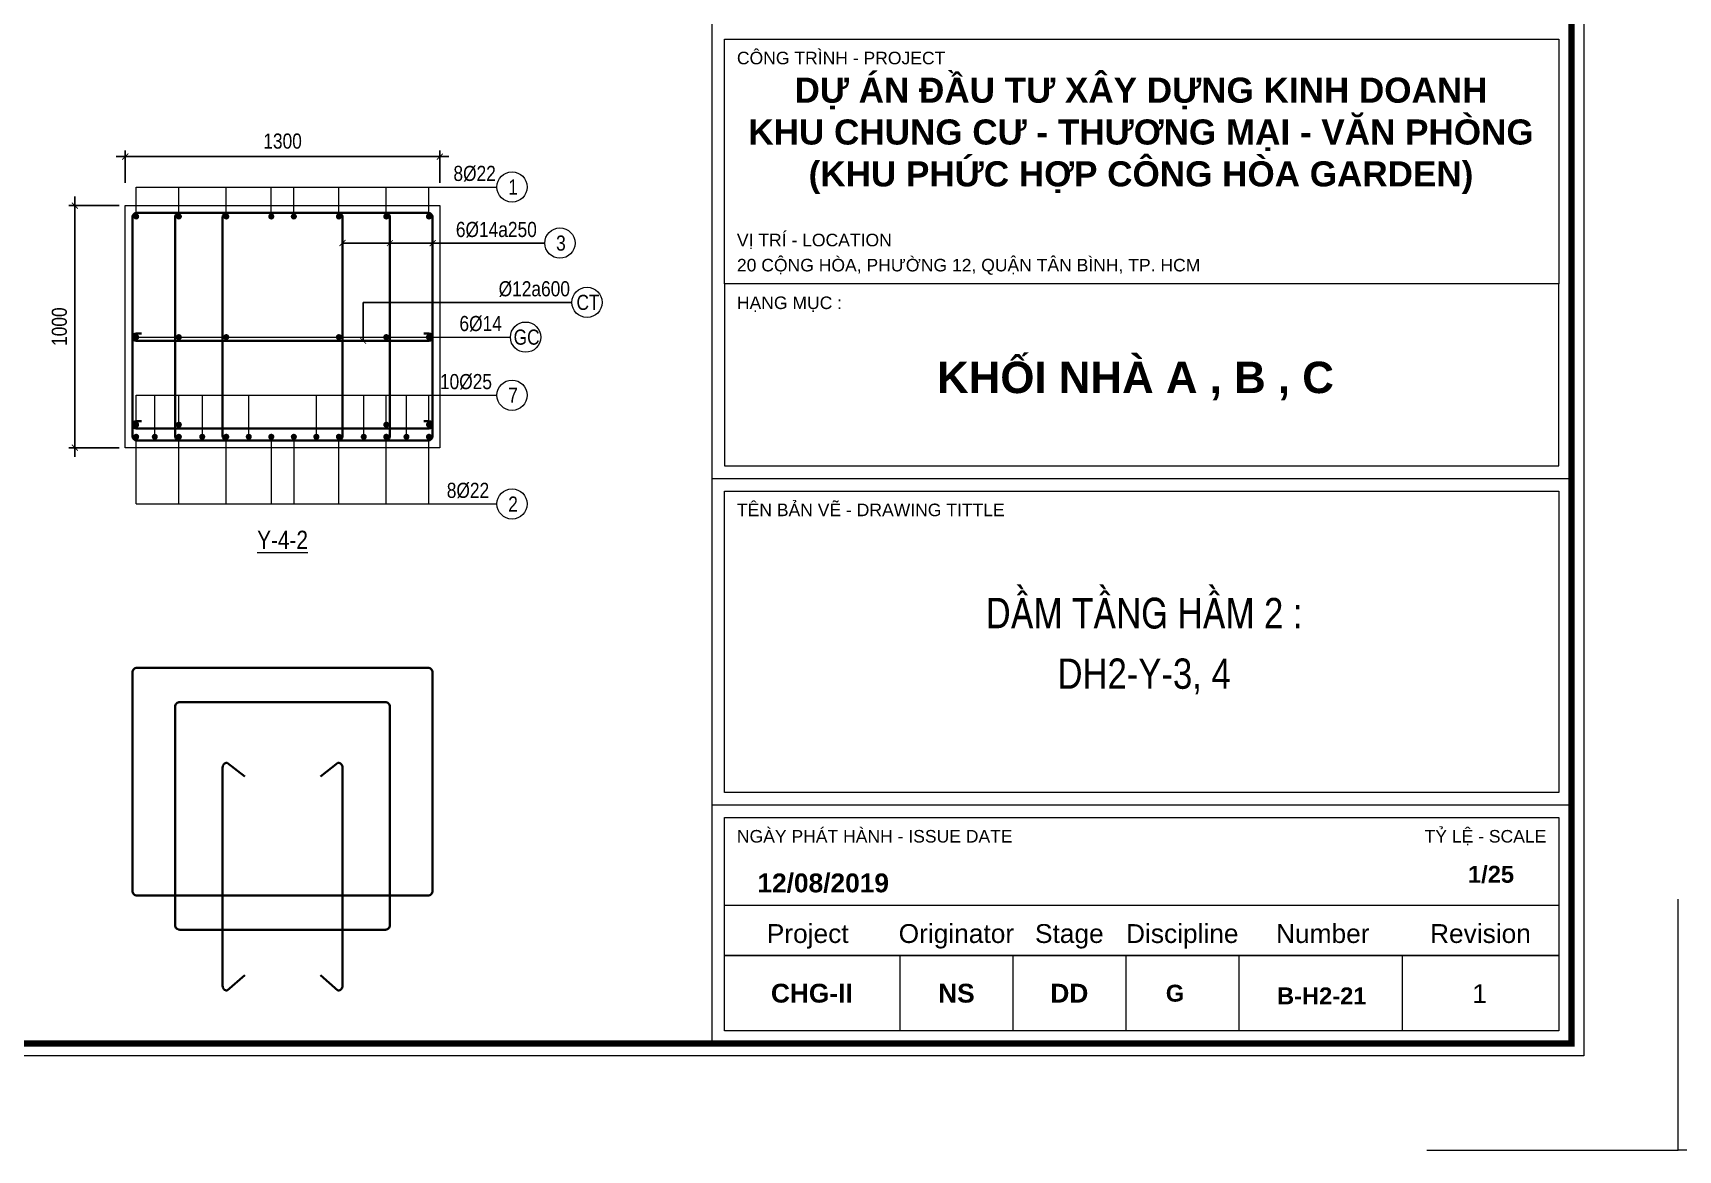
# Model space of a CAD drawing. Header units: millimetres. Extents: x 3014920 to 3563667, y -1638653 to -1356471.
# Drawn here: x 3055407 to 3062204, y -1621074 to -1616460 of the extents above; entities that cross this region are included whole.
import ezdxf
from ezdxf.enums import TextEntityAlignment as Align
from ezdxf.xclip import XClip

# ---------------------------------------------------------------- set-up
doc = ezdxf.new("R2010")
doc.units = ezdxf.units.MM
doc.header["$MEASUREMENT"] = 0
doc.header["$XCLIPFRAME"] = 0
doc.header["$PDMODE"] = 2
doc.linetypes.add('CENTER', pattern=[2, 1.25, -0.25, 0.25, -0.25])
doc.linetypes.add('HIDDEN', pattern=[0.375, 0.25, -0.125])
doc.layers.get('0').update_dxf_attribs({"lineweight": 9})
doc.layers.get('Defpoints').update_dxf_attribs({"color": 10, "lineweight": 0})
for name, color, linetype, lineweight in [('CDAI', 21, 'Continuous', 40), ('CHUNHO', 7, 'CENTER', 13), ('CHUTO', 51, 'Continuous', 15), ('CTHEP', 50, 'Continuous', 50), ('DBAO', 90, 'Continuous', 13), ('DGIONG', 130, 'Continuous', 13), ('DMo', 9, 'HIDDEN', 9), ('KTH', 154, 'Continuous', 9), ('Net khuat', 8, 'HIDDEN', 13), ('TEXT', 7, 'Continuous', 15)]:
    doc.layers.add(name, color=color, linetype=linetype, lineweight=lineweight)
doc.styles.add('ArialB', font='arialbd.ttf')
doc.styles.add('CHG_XX_Khung ten$0$A1 BORDER$0$ARIAL', font='arial.ttf')
doc.styles.add('CHG_XX_Khung ten$0$A1 BORDER$0$Arial - Bold', font='arialbd.ttf', dxfattribs={"height": 2.5})
doc.styles.add('CHG_XX_Khung ten$0$arial', font='arial.ttf')
doc.styles.add('Star-HelCon', font='VHELVCN_0.TTF')
doc.styles.add('TTP-HelCon', font='VHELVCN_0.TTF')
doc.dimstyles.new('TTP-25', dxfattribs={"dimscale": 25, "dimtxt": 2.5, "dimasz": 1, "dimexe": 1, "dimexo": 1, "dimgap": 0.09, "dimtad": 0, "dimdec": 4, "dimrnd": 1, "dimzin": 9, "dimdsep": 46, "dimtxsty": 'TTP-HelCon', "dimblk": 'ARCHTICK', "dimcen": 0.09, "dimdle": 1.5, "dimclrd": 256, "dimclre": 256, "dimclrt": 7, "dimadec": 0, "dimazin": 0, "dimtfac": 1, "dimtdec": 4, "dimtmove": 0, "dimatfit": 3, "dimldrblk": 'ARCHTICK', "dimfxl": 1, "dimtvp": 1, "dimtolj": 1, "dimtzin": 0, "dimarcsym": 0})

# ---------------------------------------------------------------- blocks, each defined once
blk = doc.blocks.new('_ArchTick')
at = {"color": 0, "linetype": 'ByBlock', "const_width": 0.15}
blk.add_lwpolyline([(-0.5, -0.5), (0.5, 0.5)], dxfattribs=at)
blk = doc.blocks.new('*D2544')
at = {"layer": 'Defpoints', "color": 0, "transparency": 16777216}
for p in [(12375, -1600), (14425, -1600), (12375, -1901)]:
    blk.add_point(p, dxfattribs=at)
at = {"layer": 'KTH', "lineweight": -2, "transparency": 16777216}
for p, q in [((12375, -1625), (12375, -1926)), ((14425, -1625), (14425, -1926)), ((14462.5, -1901), (12337.5, -1901))]:
    blk.add_line(p, q, dxfattribs=at)
at = {"layer": 'KTH', "lineweight": -2, "transparency": 16777216, "xscale": 25, "yscale": 25, "zscale": 25, "rotation": 180}
blk.add_blockref('_ArchTick', (12375, -1901), dxfattribs=at)
at = {"layer": 'KTH', "lineweight": -2, "transparency": 16777216, "xscale": 25, "yscale": 25, "zscale": 25}
blk.add_blockref('_ArchTick', (14425, -1901), dxfattribs=at)
at = {"layer": 'KTH', "color": 7, "transparency": 16777216, "insert": (13400, -1837.2), "char_height": 62.5, "attachment_point": 5, "style": 'TTP-HelCon'}
blk.add_mtext('\\A1;2050', dxfattribs=at)
blk = doc.blocks.new('*D45')
at = {"layer": 'Defpoints', "color": 0, "ltscale": 500, "transparency": 16777216}
for p in [(3055788.2, -1617173.1), (3055579.9, -1618173.1), (3055788.2, -1618173.1)]:
    blk.add_point(p, dxfattribs=at)
at = {"layer": 'KTH', "lineweight": -2, "ltscale": 500, "transparency": 16777216}
for p, q in [((3055763.2, -1617173.1), (3055554.9, -1617173.1)), ((3055579.9, -1617135.6), (3055579.9, -1618210.6)), ((3055763.2, -1618173.1), (3055554.9, -1618173.1))]:
    blk.add_line(p, q, dxfattribs=at)
at = {"layer": 'KTH', "lineweight": -2, "ltscale": 500, "transparency": 16777216, "xscale": 25, "yscale": 25, "zscale": 25}
for p, rotation in [((3055579.9, -1617173.1), 90), ((3055579.9, -1618173.1), 270)]:
    blk.add_blockref('_ArchTick', p, dxfattribs=dict(at, rotation=rotation))
at = {"layer": 'KTH', "color": 7, "ltscale": 500, "transparency": 16777216, "insert": (3055516.1, -1617673.1), "char_height": 62.5, "attachment_point": 5, "rotation": 90, "style": 'TTP-HelCon'}
blk.add_mtext('\\A1;1000', dxfattribs=at)
blk = doc.blocks.new('*D46')
at = {"layer": 'Defpoints', "color": 0, "ltscale": 500, "transparency": 16777216}
for p in [(3055788.2, -1616970.8), (3055788.2, -1617104), (3057088.2, -1617104)]:
    blk.add_point(p, dxfattribs=at)
at = {"layer": 'KTH', "lineweight": -2, "ltscale": 500, "transparency": 16777216}
for p, q in [((3057125.7, -1616970.8), (3055750.7, -1616970.8)), ((3055788.2, -1617079), (3055788.2, -1616945.8)), ((3057088.2, -1617079), (3057088.2, -1616945.8))]:
    blk.add_line(p, q, dxfattribs=at)
at = {"layer": 'KTH', "lineweight": -2, "ltscale": 500, "transparency": 16777216, "xscale": 25, "yscale": 25, "zscale": 25, "rotation": 180}
blk.add_blockref('_ArchTick', (3055788.2, -1616970.8), dxfattribs=at)
at = {"layer": 'KTH', "lineweight": -2, "ltscale": 500, "transparency": 16777216, "xscale": 25, "yscale": 25, "zscale": 25}
blk.add_blockref('_ArchTick', (3057088.2, -1616970.8), dxfattribs=at)
at = {"layer": 'KTH', "color": 7, "ltscale": 500, "transparency": 16777216, "insert": (3056438.2, -1616907), "char_height": 62.5, "attachment_point": 5, "style": 'TTP-HelCon'}
blk.add_mtext('\\A1;1300', dxfattribs=at)
blk = doc.blocks.new('*D410')
at = {"layer": 'Defpoints', "color": 0, "transparency": 16777216}
for p in [(38425, -1901), (44775, -1875.5), (44775, -2101)]:
    blk.add_point(p, dxfattribs=at)
at = {"layer": 'KTH', "lineweight": -2, "transparency": 16777216}
for p, q in [((44775, -1900.5), (44775, -2126)), ((38425, -1926), (38425, -2126)), ((38387.5, -2101), (44812.5, -2101))]:
    blk.add_line(p, q, dxfattribs=at)
at = {"layer": 'KTH', "lineweight": -2, "transparency": 16777216, "xscale": 25, "yscale": 25, "zscale": 25, "rotation": 180}
blk.add_blockref('_ArchTick', (38425, -2101), dxfattribs=at)
at = {"layer": 'KTH', "lineweight": -2, "transparency": 16777216, "xscale": 25, "yscale": 25, "zscale": 25}
blk.add_blockref('_ArchTick', (44775, -2101), dxfattribs=at)
at = {"layer": 'KTH', "color": 7, "transparency": 16777216, "insert": (41600, -2037.2), "char_height": 62.5, "attachment_point": 5, "style": 'TTP-HelCon'}
blk.add_mtext('\\A1;6350', dxfattribs=at)
blk = doc.blocks.new('*D422')
at = {"layer": 'Defpoints', "color": 0, "transparency": 16777216}
for p in [(40425, -1600), (44775, -1600), (44775, -1901)]:
    blk.add_point(p, dxfattribs=at)
at = {"layer": 'KTH', "lineweight": -2, "transparency": 16777216}
for p, q in [((40425, -1625), (40425, -1926)), ((44775, -1625), (44775, -1926)), ((40387.5, -1901), (44812.5, -1901))]:
    blk.add_line(p, q, dxfattribs=at)
at = {"layer": 'KTH', "lineweight": -2, "transparency": 16777216, "xscale": 25, "yscale": 25, "zscale": 25, "rotation": 180}
blk.add_blockref('_ArchTick', (40425, -1901), dxfattribs=at)
at = {"layer": 'KTH', "lineweight": -2, "transparency": 16777216, "xscale": 25, "yscale": 25, "zscale": 25}
blk.add_blockref('_ArchTick', (44775, -1901), dxfattribs=at)
at = {"layer": 'KTH', "color": 7, "transparency": 16777216, "insert": (42600, -1837.2), "char_height": 62.5, "attachment_point": 5, "style": 'TTP-HelCon'}
blk.add_mtext('\\A1;4350', dxfattribs=at)
blk = doc.blocks.new('*D470')
at = {"layer": 'Defpoints', "color": 0, "transparency": 16777216}
for p in [(40425, -550), (41975, -550), (41975, -747.1)]:
    blk.add_point(p, dxfattribs=at)
at = {"layer": 'KTH', "lineweight": -2, "transparency": 16777216}
for p, q in [((40425, -575), (40425, -772.1)), ((41975, -575), (41975, -772.1)), ((40387.5, -747.1), (42012.5, -747.1))]:
    blk.add_line(p, q, dxfattribs=at)
at = {"layer": 'KTH', "lineweight": -2, "transparency": 16777216, "xscale": 25, "yscale": 25, "zscale": 25, "rotation": 180}
blk.add_blockref('_ArchTick', (40425, -747.1), dxfattribs=at)
at = {"layer": 'KTH', "lineweight": -2, "transparency": 16777216, "xscale": 25, "yscale": 25, "zscale": 25}
blk.add_blockref('_ArchTick', (41975, -747.1), dxfattribs=at)
at = {"layer": 'KTH', "color": 7, "transparency": 16777216, "insert": (41200, -677.2), "char_height": 62.5, "attachment_point": 5, "style": 'TTP-HelCon'}
blk.add_mtext('\\A1;6Þ14a250-3', dxfattribs=at)
blk = doc.blocks.new('2Y-6')
at = {"layer": 'CTHEP'}
for p, q in [((35021.41109, -490), (53.4545, -490)), ((35021.41109, -950), (53.4545, -950)), ((35021.41109, -1410), (53.4545, -1410))]:
    blk.add_line(p, q, dxfattribs=at)
for points in [[(30, -529.99859), (30, -30), (35069.99999, -30)], [(30, -1870), (35069.99999, -1870), (35069.99999, -1170)]]:
    blk.add_lwpolyline(points, dxfattribs=at)
at = {"layer": 'DBAO', "linetype": 'Continuous'}
blk.add_line((0, -1900), (35099.99998, -1900), dxfattribs=at)
blk = doc.blocks.new('CHG_XX_Khung ten')
for p, q in [((687, 577), (687, 17)), ((687, 107), (824, 107)), ((687, 55), (824, 55))]:
    blk.add_line(p, q)
at = {"linetype": 'Continuous'}
for p, q in [((689, 39), (822, 39)), ((716.98, 31), (716.98, 19)), ((734.98, 31), (734.98, 19)), ((752.98, 31), (752.98, 19)), ((770.98, 31), (770.98, 19)), ((797, 31), (797, 19))]:
    blk.add_line(p, q, dxfattribs=at)
blk.add_lwpolyline([(15, 579), (826, 579), (826, 15), (15, 15)], close=True)
at = {"color": 4, "linetype": 'Continuous', "const_width": 1}
blk.add_lwpolyline([(17, 577), (824, 577), (824, 17), (17, 17)], close=True, dxfattribs=at)
at = {"linetype": 'Continuous'}
for points in [[(689, 177), (822, 177), (822, 138), (689, 138)], [(689, 109), (822, 109), (822, 138), (689, 138)], [(689, 105), (822, 105), (822, 57), (689, 57)], [(689, 53), (822, 53), (822, 31), (689, 31)], [(822, 19), (689, 19), (689, 31), (822, 31)]]:
    blk.add_lwpolyline(points, close=True, dxfattribs=at)
at = {"layer": 'Defpoints', "color": 1, "ltscale": 2}
for points in [[(40.06, 0), (0, 0), (0, 40)], [(800.94, 0), (841, 0), (841, 40)]]:
    blk.add_lwpolyline(points, dxfattribs=at)
at = {"style": 'CHG_XX_Khung ten$0$A1 BORDER$0$ARIAL'}
for s, p in [('CÔNG TRÌNH - PROJECT', (691, 174)), ('VỊ TRÍ - LOCATION', (691, 145)), ('20 CỘNG HÒA, PHƯỜNG 12, QUẬN TÂN BÌNH, TP. HCM', (691, 141)), ('HẠNG MỤC :', (691, 135)), ('TÊN BẢN VẼ - DRAWING TITTLE', (691, 102)), ('NGÀY PHÁT HÀNH - ISSUE DATE', (691, 50))]:
    blk.add_text(s, height=2, dxfattribs=at).set_placement(p, align=Align.MIDDLE_LEFT)
blk.add_text('TỶ LỆ - SCALE', height=2, dxfattribs=at).set_placement((820, 50), align=Align.MIDDLE_RIGHT)
for s, style, p in [('12/08/2019', 'CHG_XX_Khung ten$0$A1 BORDER$0$Arial - Bold', (704.75, 42.57)), ('Project', 'CHG_XX_Khung ten$0$A1 BORDER$0$ARIAL', (702.28, 34.5)), ('Originator', 'CHG_XX_Khung ten$0$A1 BORDER$0$ARIAL', (725.98, 34.5)), ('Stage', 'CHG_XX_Khung ten$0$A1 BORDER$0$ARIAL', (743.98, 34.5)), ('Discipline', 'CHG_XX_Khung ten$0$A1 BORDER$0$ARIAL', (761.98, 34.5)), ('Number', 'CHG_XX_Khung ten$0$A1 BORDER$0$ARIAL', (784.37, 34.5)), ('Revision', 'CHG_XX_Khung ten$0$A1 BORDER$0$ARIAL', (809.5, 34.5)), ('CHG-II', 'CHG_XX_Khung ten$0$A1 BORDER$0$Arial - Bold', (702.94, 25)), ('NS', 'CHG_XX_Khung ten$0$A1 BORDER$0$Arial - Bold', (725.98, 25)), ('DD', 'CHG_XX_Khung ten$0$A1 BORDER$0$Arial - Bold', (743.98, 25)), ('1', 'CHG_XX_Khung ten$0$arial', (809.36, 24.93))]:
    blk.add_text(s, height=3, dxfattribs=dict(style=style)).set_placement(p, align=Align.MIDDLE_CENTER)
at = {"attachment_point": 2, "style": 'CHG_XX_Khung ten$0$A1 BORDER$0$Arial - Bold'}
for s, insert, char_height, width in [('DỰ ÁN ĐẦU TƯ XÂY DỰNG KINH DOANH\\PKHU CHUNG CƯ - THƯƠNG MẠI - VĂN PHÒNG\\P(KHU PHỨC HỢP CÔNG HÒA GARDEN)', (755.4, 170.88), 4, 159.8745), ('KHỐI NHÀ A , B , C', (754.52, 125.61), 5, 104.1229)]:
    blk.add_mtext(s, dxfattribs=dict(at, insert=insert, char_height=char_height, width=width))
blk = doc.blocks.new('2Y-4')
at = {"layer": 'KTH'}
dim = blk.add_linear_dim(base=(12375, -1901.04426), p1=(14424.99993, -1600), p2=(12375, -1600), angle=180, dimstyle='TTP-25', override={"dimtmove": 1}, dxfattribs=at)
dim.commit()
dim.dimension.update_dxf_attribs({"geometry": '*D2544', "text_midpoint": (13399.99996, -1837.21093)})
blk = doc.blocks.new('2Y-5')
at = {"layer": 'CTHEP'}
blk.add_line((55785, -500), (100, -500), dxfattribs=at)
for points in [[(25, -230), (25, -30), (55895, -30), (55895, -230)], [(25, -370), (25, -970), (55895, -970), (55895, -370)], [(40425.0049, -930), (47425.0049, -930.00001)]]:
    blk.add_lwpolyline(points, dxfattribs=at)
at = {"layer": 'DBAO', "linetype": 'Continuous'}
blk.add_line((38425.00021, 0), (42025.0049, 0), dxfattribs=at)
at = {"layer": 'DBAO', "linetype": 'Continuous', "flags": 128}
blk.add_lwpolyline([(55925, 0), (55925, -1000), (32050, -1000)], dxfattribs=at)
at = {"layer": 'Net khuat', "ltscale": 250}
blk.add_line((38550.00021, -550), (43475.00011, -550), dxfattribs=at)
at = {"layer": 'KTH'}
dim = blk.add_linear_dim(base=(41975.0049, -747.13667), p1=(40425.0049, -550), p2=(41975.0049, -550), text='6Þ14a250-3', dimstyle='TTP-25', override={"dimtmove": 1}, dxfattribs=at)
dim.commit()
dim.dimension.update_dxf_attribs({"geometry": '*D470', "text_midpoint": (41200.0049, -677.22)})
dim = blk.add_linear_dim(base=(44775, -1901.04426), p1=(40425.0049, -1600), p2=(44775, -1600), dimstyle='TTP-25', override={"dimtmove": 1}, dxfattribs=at)
dim.commit()
dim.dimension.update_dxf_attribs({"geometry": '*D422', "text_midpoint": (42600.00245, -1837.21093)})
dim = blk.add_linear_dim(base=(44775, -2101), p1=(38424.99999, -1901.04426), p2=(44775, -1875.5), angle=180, dimstyle='TTP-25', override={"dimtmove": 1}, dxfattribs=at)
dim.commit()
dim.dimension.update_dxf_attribs({"geometry": '*D410', "text_midpoint": (41600, -2037.16667)})

msp = doc.modelspace()

# ---------------------------------------------------------------- linework, layer by layer
at = {"layer": 'CDAI'}
for points in [[(3055836.9157, -1617203.06162), (3057039.4157, -1617203.06162, -0.4142135624), (3057058.1657, -1617221.81162), (3057058.1657, -1618124.31162, -0.4142135624), (3057039.4157, -1618143.06162), (3055836.9157, -1618143.06162, -0.4142135624), (3055818.1657, -1618124.31162), (3055818.1657, -1617221.81162, -0.4142135624)], [(3056013.34427, -1617203.06162), (3056862.98712, -1617203.06162, -0.4142135624), (3056881.73712, -1617221.81162), (3056881.73712, -1618124.31162, -0.4142135624), (3056862.98712, -1618143.06162), (3056013.34427, -1618143.06162, -0.4142135624), (3055994.59427, -1618124.31162), (3055994.59427, -1617221.81162, -0.4142135624)], [(3056209.22339, -1617203.06162), (3056667.108, -1617203.06162, -0.4142135624), (3056685.858, -1617221.81162), (3056685.858, -1618124.31162, -0.4142135624), (3056667.108, -1618143.06162), (3056209.22339, -1618143.06162, -0.4142135624), (3056190.47339, -1618124.31162), (3056190.47339, -1617221.81162, -0.4142135624)], [(3055836.9157, -1619082.60687), (3057039.4157, -1619082.60687, -0.4142135624), (3057058.1657, -1619101.35687), (3057058.1657, -1620003.85687, -0.4142135624), (3057039.4157, -1620022.60687), (3055836.9157, -1620022.60687, -0.4142135624), (3055818.1657, -1620003.85687), (3055818.1657, -1619101.35687, -0.4142135624)], [(3056013.34427, -1619224.04316), (3056862.98712, -1619224.04316, -0.4142135624), (3056881.73712, -1619242.79316), (3056881.73712, -1620145.29316, -0.4142135624), (3056862.98712, -1620164.04316), (3056013.34427, -1620164.04316, -0.4142135624), (3055994.59427, -1620145.29316), (3055994.59427, -1619242.79316, -0.4142135624)]]:
    msp.add_lwpolyline(points, format="xyb", close=True, dxfattribs=at)
for points in [[(3055855.08569, -1617701.39496), (3055833.1657, -1617701.39496, 0.4142135624), (3055818.1657, -1617716.39496, 0.4142135624), (3055833.1657, -1617731.39496), (3057043.1657, -1617731.39496, 0.4142135624), (3057058.1657, -1617716.39496, 0.4142135624), (3057043.1657, -1617701.39496), (3057021.2457, -1617701.39496)], [(3055855.08569, -1618063.77398), (3055833.1657, -1618063.77398, 0.4142135624), (3055818.1657, -1618078.77398, 0.4142135624), (3055833.1657, -1618093.77398), (3057043.1657, -1618093.77398, 0.4142135624), (3057058.1657, -1618078.77398, 0.4142135624), (3057043.1657, -1618063.77398), (3057021.2457, -1618063.77398)], [(3056282.06595, -1620352.04642), (3056209.22339, -1620414.97983, -0.4142135624), (3056190.47339, -1620396.22983), (3056190.47339, -1619493.72983, -0.4142135624), (3056209.22339, -1619474.97983), (3056282.06595, -1619531.3846)], [(3056594.26545, -1620352.04642), (3056667.108, -1620414.97983, 0.4142135624), (3056685.858, -1620396.22983), (3056685.858, -1619493.72983, 0.4142135624), (3056667.108, -1619474.97983), (3056594.26545, -1619531.3846)]]:
    msp.add_lwpolyline(points, format="xyb", dxfattribs=at)
at = {"layer": 'CTHEP', "const_width": 12.5}
for points in [[(3055826.9157, -1617218.06162, 1), (3055839.4157, -1617218.06162, 1)], [(3056003.34427, -1617218.06162, -1), (3056015.84427, -1617218.06162, -1)], [(3056199.22339, -1617218.06162, -1), (3056211.72339, -1617218.06162, -1)], [(3056397.87723, -1617218.06162, 1), (3056385.37723, -1617218.06162, 1)], [(3056478.45416, -1617218.06162, -1), (3056490.95416, -1617218.06162, -1)], [(3056664.608, -1617218.06162, -1), (3056677.108, -1617218.06162, -1)], [(3056872.98712, -1617218.06162, 1), (3056860.48712, -1617218.06162, 1)], [(3057036.9157, -1617218.06162, 1), (3057049.4157, -1617218.06162, 1)], [(3055826.9157, -1617716.39496, 1), (3055839.4157, -1617716.39496, 1)], [(3056003.34427, -1617716.39496, -1), (3056015.84427, -1617716.39496, -1)], [(3056199.22339, -1617716.39496, -1), (3056211.72339, -1617716.39496, -1)], [(3056664.608, -1617716.39496, -1), (3056677.108, -1617716.39496, -1)], [(3056872.98712, -1617716.39496, 1), (3056860.48712, -1617716.39496, 1)], [(3057036.9157, -1617716.39496, 1), (3057049.4157, -1617716.39496, 1)], [(3055826.9157, -1618078.06162, 1), (3055839.4157, -1618078.06162, 1)], [(3056003.34427, -1618078.06162, 1), (3056015.84427, -1618078.06162, 1)], [(3056872.98712, -1618078.06162, -1), (3056860.48712, -1618078.06162, -1)], [(3057036.9157, -1618078.06162, 1), (3057049.4157, -1618078.06162, 1)], [(3055826.9157, -1618128.06162, 1), (3055839.4157, -1618128.06162, 1)], [(3055916.51734, -1618128.06162, -1), (3055904.01734, -1618128.06162, -1)], [(3056003.34427, -1618128.06162, 1), (3056015.84427, -1618128.06162, 1)], [(3056112.39646, -1618128.06162, -1), (3056099.89646, -1618128.06162, -1)], [(3056199.22339, -1618128.06162, 1), (3056211.72339, -1618128.06162, 1)], [(3056304.80031, -1618128.06162, -1), (3056292.30031, -1618128.06162, -1)], [(3056397.87723, -1618128.06162, -1), (3056385.37723, -1618128.06162, -1)], [(3056478.45416, -1618128.06162, 1), (3056490.95416, -1618128.06162, 1)], [(3056584.03108, -1618128.06162, -1), (3056571.53108, -1618128.06162, -1)], [(3056664.608, -1618128.06162, 1), (3056677.108, -1618128.06162, 1)], [(3056779.9102, -1618128.06162, -1), (3056767.4102, -1618128.06162, -1)], [(3056872.98712, -1618128.06162, -1), (3056860.48712, -1618128.06162, -1)], [(3056956.33877, -1618128.06162, -1), (3056943.83877, -1618128.06162, -1)], [(3057036.9157, -1618128.06162, 1), (3057049.4157, -1618128.06162, 1)]]:
    msp.add_lwpolyline(points, format="xyb", close=True, dxfattribs=at)
at = {"layer": 'DBAO', "flags": 128}
for points in [[(3055788.1657, -1617173.06162), (3057088.1657, -1617173.06162)], [(3057088.1657, -1617173.06162), (3057088.1657, -1618173.06162), (3055788.1657, -1618173.06162), (3055788.1657, -1617173.06162)]]:
    msp.add_lwpolyline(points, dxfattribs=at)
at = {"layer": 'DGIONG'}
for p, q in [((3055833.1657, -1617218.06162), (3055833.1657, -1617096.31162)), ((3055833.1657, -1617096.31162), (3057323.76221, -1617096.31162)), ((3056009.59427, -1617218.06162), (3056009.59427, -1617096.31162)), ((3056205.47339, -1617218.06162), (3056205.47339, -1617096.31162)), ((3056391.62723, -1617218.06162), (3056391.62723, -1617096.31162)), ((3056484.70416, -1617218.06162), (3056484.70416, -1617096.31162)), ((3056670.858, -1617218.06162), (3056670.858, -1617096.31162)), ((3056866.73712, -1617218.06162), (3056866.73712, -1617096.31162)), ((3057043.1657, -1617218.06162), (3057043.1657, -1617096.31162)), ((3055833.1657, -1617716.39496), (3057379.72676, -1617716.39496)), ((3055833.1657, -1618078.06162), (3055833.1657, -1617956.31162)), ((3055833.1657, -1617956.31162), (3057323.76221, -1617956.31162)), ((3055910.26734, -1618128.06162), (3055909.70533, -1617956.31163)), ((3056009.59427, -1618078.06162), (3056009.59427, -1617956.31163)), ((3056107.78533, -1618129.31819), (3056107.78533, -1617956.31163)), ((3056298.55031, -1618128.06162), (3056298.55031, -1617956.31162)), ((3056577.78108, -1618128.06162), (3056577.78108, -1617956.31162)), ((3056773.6602, -1618128.06162), (3056773.6602, -1617956.31162)), ((3056866.73712, -1618078.06162), (3056866.73712, -1617956.31163)), ((3056950.08877, -1618128.06162), (3056950.34283, -1617956.31163)), ((3057043.1657, -1618078.06162), (3057043.1657, -1617956.31162)), ((3055833.1657, -1618405.46345), (3055833.1657, -1618128.06162)), ((3056009.59427, -1618405.46345), (3056009.59427, -1618128.06162)), ((3056205.47339, -1618405.46345), (3056205.47339, -1618128.06162)), ((3056391.62723, -1618128.06162), (3056391.62723, -1618405.46345)), ((3056484.70416, -1618128.06162), (3056484.70416, -1618405.46345)), ((3056670.858, -1618405.46345), (3056670.858, -1618128.06162)), ((3056866.73712, -1618405.46345), (3056866.73712, -1618128.06162)), ((3057043.1657, -1618405.46345), (3057043.1657, -1618128.06162)), ((3055833.1657, -1618405.46345), (3057323.76221, -1618405.46345))]:
    msp.add_line(p, q, dxfattribs=at)
for centre in [(3057386.26221, -1617096.31162), (3057584.09253, -1617327.85198), (3057696.01581, -1617572.83416), (3057442.22676, -1617716.39496), (3057386.26221, -1617956.31162), (3057386.26221, -1618405.46345)]:
    msp.add_circle(centre, 62.5, dxfattribs=at)

# ---------------------------------------------------------------- block references
at = {"layer": 'DGIONG', "color": 5}
ref = msp.add_blockref('2Y-6', (3061438.55364, -1616469.87395), dxfattribs=at)
XClip(ref).set_block_clipping_path([(23829.9644715958, -3651.2051833121), (35939.001957038, 838.4910726871)])
at = {"layer": 'DMo'}
ref = msp.add_blockref('2Y-4', (3041600.627, -1614953.29549), dxfattribs=at)
XClip(ref).set_block_clipping_path([(-758.5347896223, -2450.0709740298), (13104.1720620459, 893.4763510681)])
ref = msp.add_blockref('2Y-5', (3021131.82276, -1617711.23708), dxfattribs=at)
XClip(ref).set_block_clipping_path([(41778.726174139, -2594.245122293), (56471.7599720033, 964.7246458821)])

# ---------------------------------------------------------------- texts
at = {"layer": 'CHUNHO', "style": 'Star-HelCon'}
for s, p in [('DAÀM TAÀNG HAÀM 2 :', (3059998.05867, -1618918.83476)), ('DH2-Y-3, 4', (3059998.05867, -1619168.83476))]:
    msp.add_text(s, height=125, dxfattribs=at).set_placement(p, align=Align.CENTER)
at = {"layer": 'CHUTO', "color": 7, "style": 'ArialB'}
msp.add_text('1/25', height=70, dxfattribs=at).set_placement((3061336.01366, -1619970.30944))
for s, p in [('G', (3060125.5086, -1620461.20976)), ('B-H2-21', (3060731.74121, -1620472.50453))]:
    msp.add_text(s, height=70, dxfattribs=at).set_placement(p, align=Align.CENTER)
at = {"layer": 'TEXT', "style": 'TTP-HelCon'}
for s, p in [('8Þ22', (3057144.12403, -1617071.31162)), ('6Þ14a250', (3057154.24423, -1617302.85198)), ('Þ12a600', (3057330.93039, -1617547.83416)), ('6Þ14', (3057168.89149, -1617691.39496)), ('10Þ25', (3057088.40503, -1617931.31162)), ('8Þ22', (3057116.62403, -1618380.46345))]:
    msp.add_text(s, height=62.5, dxfattribs=at).set_placement(p)
at = {"layer": 'TEXT', "style": 'Star-HelCon'}
for s, p in [('1', (3057390.42887, -1617096.31162)), ('3', (3057588.2592, -1617327.85198)), ('CT', (3057700.18247, -1617572.83416)), ('GC', (3057446.39343, -1617716.39496)), ('7', (3057390.42887, -1617956.31162)), ('2', (3057390.42887, -1618405.46345))]:
    msp.add_text(s, height=62.5, dxfattribs=at).set_placement(p, align=Align.MIDDLE)
at = {"layer": 'TEXT', "style": 'TTP-HelCon'}
msp.add_text('%%UY-4-2', height=75, dxfattribs=at).set_placement((3056438.1657, -1618591.04961), align=Align.CENTER)

# ---------------------------------------------------------------- dimensions: what is measured, and where the dimension line sits
at = {"layer": 'KTH', "ltscale": 500}
dim = msp.add_linear_dim(base=(3055788.1657, -1616970.81162), p1=(3057088.1657, -1617104.04967), p2=(3055788.1657, -1617104.04967), dimstyle='TTP-25', dxfattribs=at)
dim.commit()
dim.dimension.update_dxf_attribs({"geometry": '*D46', "text_midpoint": (3056438.1657, -1616906.97829)})
dim = msp.add_linear_dim(base=(3055579.92806, -1618173.06162), p1=(3055788.1657, -1617173.06162), p2=(3055788.1657, -1618173.06162), angle=90, dimstyle='TTP-25', dxfattribs=at)
dim.commit()
dim.dimension.update_dxf_attribs({"geometry": '*D45', "text_midpoint": (3055516.09472, -1617673.06162)})

# ---------------------------------------------------------------- leaders
at = {"layer": 'DGIONG'}
for points in [[(3056685.858, -1617327.85198), (3057521.59253, -1617327.85198)], [(3056881.73712, -1617327.85198), (3057521.59253, -1617327.85198)], [(3057058.1657, -1617327.85198), (3057521.59253, -1617327.85198)], [(3056770.84987, -1617731.39496), (3056770.84987, -1617572.83416), (3057633.51581, -1617572.83416)]]:
    msp.add_leader(points, dimstyle='TTP-25', dxfattribs=at)

# ---------------------------------------------------------------- next in the draw order: block references
at = {"color": 5, "xscale": 25.92478421704392, "yscale": 25.92478421704392, "zscale": 25.92478421704392}
msp.add_blockref('CHG_XX_Khung ten', (3040401.37088, -1621074.38806), dxfattribs=at)

# ---------------------------------------------------------------- next in the draw order: block references
msp.add_blockref('CHG_XX_Khung ten', (3062204.1144, -1621074.38806), dxfattribs=at)

doc.saveas('drawing.dxf')
